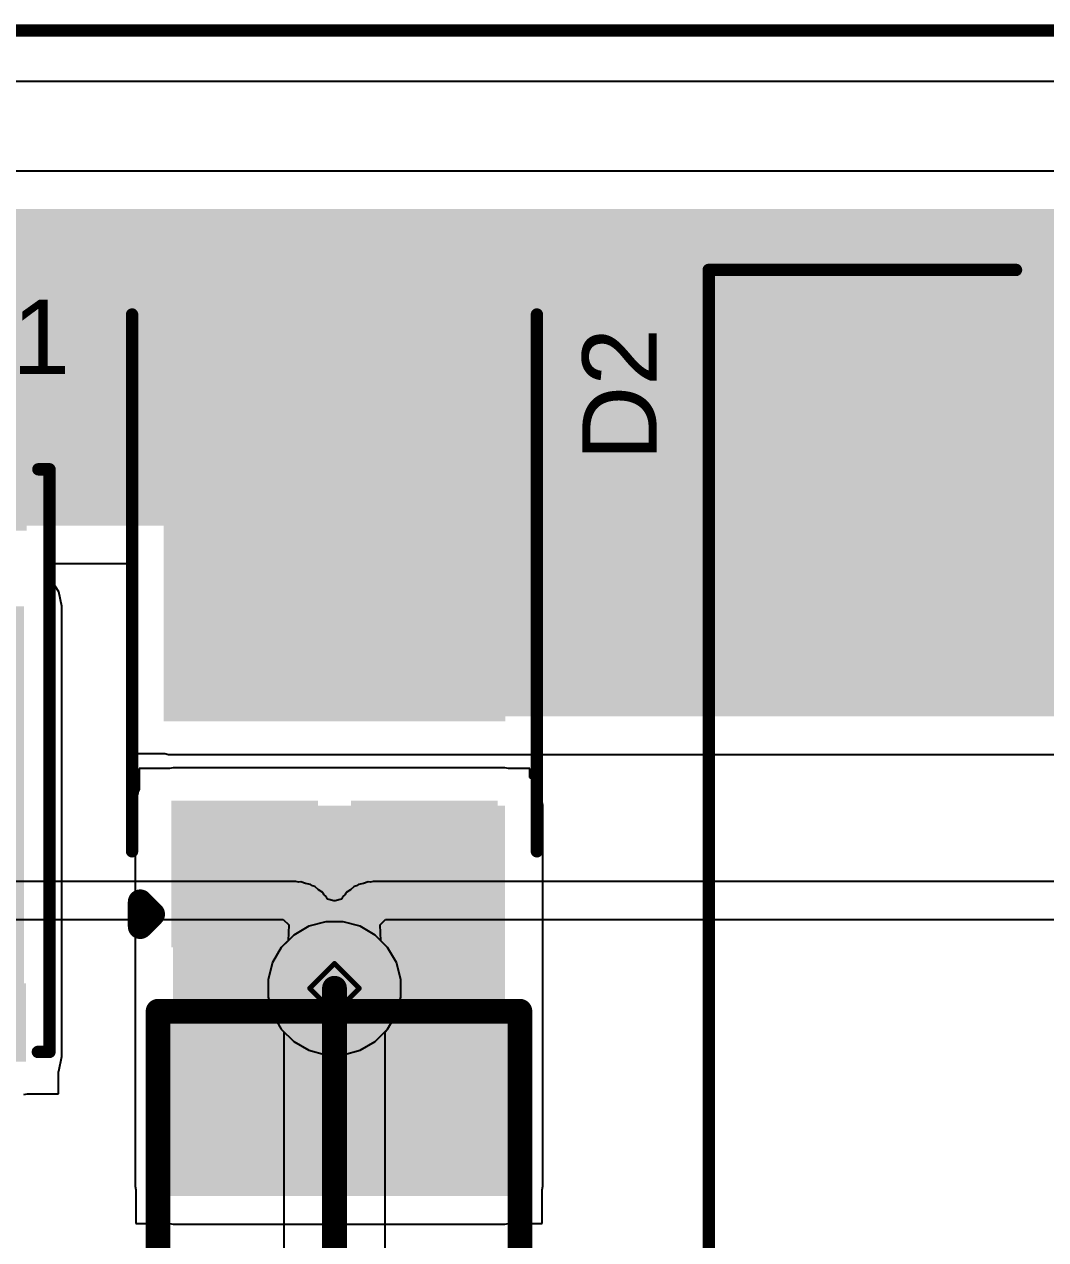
# Model space of a CAD drawing. Header units: inches. Extents: x -17.5 to 14.7, y -6.2 to 5.9.
# Drawn here: x 1.2448 to 1.657, y 3.1108 to 3.6011 of the extents above; entities that cross this region are included whole.
import ezdxf

# ---------------------------------------------------------------- set-up
doc = ezdxf.new("R2010")
doc.units = ezdxf.units.IN
doc.header["$MEASUREMENT"] = 0
for name, color, linetype in [('Board Outline', 216, 'Continuous'), ('Bottom Layer', 5, 'Continuous'), ('Bottom Solder', 6, 'Continuous'), ('Drill Drawing', 1, 'Continuous'), ('Ground Layer', 76, 'Continuous'), ('Power Layer', 16, 'Continuous'), ('Top Layer', 1, 'Continuous'), ('Top Overlay', 2, 'Continuous'), ('Top Paste', 8, 'Continuous'), ('Top Solder', 216, 'Continuous'), ('Via Holes', 16, 'Continuous')]:
    doc.layers.add(name, color=color, linetype=linetype)
doc.styles.add('Arial', font='', dxfattribs={"height": 0.2})
doc.styles.get('Arial').set_extended_font_data('Arial')

# ---------------------------------------------------------------- blocks, each defined once
blk = doc.blocks.new('RES_2512_123')
at = {"layer": 'Top Layer'}
for points in [[(-0.15945, 0.06693), (-0.09646, 0.06693), (-0.09646, -0.06693), (-0.15945, -0.06693)], [(0.09646, 0.06693), (0.15945, 0.06693), (0.15945, -0.06693), (0.09646, -0.06693)]]:
    blk.add_hatch(color=1, dxfattribs=at).paths.add_polyline_path(points)
at = {"layer": 'Top Paste'}
for points in [[(-0.15945, 0.06693), (-0.09646, 0.06693), (-0.09646, -0.06693), (-0.15945, -0.06693)], [(0.09646, 0.06693), (0.15945, 0.06693), (0.15945, -0.06693), (0.09646, -0.06693)]]:
    blk.add_hatch(color=8, dxfattribs=at).paths.add_polyline_path(points)
at = {"layer": 'Top Solder'}
for points in [[(-0.16345, 0.07093), (-0.09246, 0.07093), (-0.09246, -0.07093), (-0.16345, -0.07093)], [(0.09246, 0.07093), (0.16345, 0.07093), (0.16345, -0.07093), (0.09246, -0.07093)]]:
    blk.add_hatch(color=216, dxfattribs=at).paths.add_polyline_path(points)
at = {"layer": 'Top Overlay'}
for points in [[(0.16679, 0.073, 0.01, 0.01, 0), (-0.167, 0.073, 0.01, 0.01, 0)], [(-0.167, -0.073, 0.01, 0.01, 0), (-0.167, 0.073, 0.01, 0.01, 0)], [(0.16679, -0.073, 0.01, 0.01, 0), (0.16679, 0.073, 0.01, 0.01, 0)], [(0.16679, -0.073, 0.01, 0.01, 0), (-0.167, -0.073, 0.01, 0.01, 0)]]:
    blk.add_lwpolyline(points, format="xyseb", dxfattribs=at)
for points in [[(-0.1695, 0.073, 0.005, 0.005, 1), (-0.1645, 0.073, 0.005, 0.005, 1)], [(-0.1695, 0.073, 0.005, 0.005, 1), (-0.1645, 0.073, 0.005, 0.005, 1)], [(0.16429, 0.073, 0.005, 0.005, 1), (0.16929, 0.073, 0.005, 0.005, 1)], [(0.16429, 0.073, 0.005, 0.005, 1), (0.16929, 0.073, 0.005, 0.005, 1)], [(-0.1695, -0.073, 0.005, 0.005, 1), (-0.1645, -0.073, 0.005, 0.005, 1)], [(-0.1695, -0.073, 0.005, 0.005, 1), (-0.1645, -0.073, 0.005, 0.005, 1)], [(0.16429, -0.073, 0.005, 0.005, 1), (0.16929, -0.073, 0.005, 0.005, 1)], [(0.16429, -0.073, 0.005, 0.005, 1), (0.16929, -0.073, 0.005, 0.005, 1)]]:
    blk.add_lwpolyline(points, format="xyseb", close=True, dxfattribs=at)
blk = doc.blocks.new('8_VSONP__5X6__131')
at = {"layer": 'Top Layer'}
for points in [[(-0.12441, 0.06132), (-0.12441, 0.08888), (-0.09213, 0.08888), (-0.09213, 0.06132)], [(-0.05961, -0.08976), (0.11046, -0.08976), (0.11046, 0.08977), (-0.05961, 0.08977)], [(0.12205, 0.08868), (0.12205, 0.06112), (0.09449, 0.06112), (0.09449, 0.08868)], [(-0.12441, 0.01132), (-0.12441, 0.03888), (-0.09213, 0.03888), (-0.09213, 0.01132)], [(0.12205, 0.03868), (0.12205, 0.01112), (0.09449, 0.01112), (0.09449, 0.03868)], [(-0.12441, -0.03868), (-0.12441, -0.01112), (-0.09213, -0.01112), (-0.09213, -0.03868)], [(0.12205, -0.01132), (0.12205, -0.03888), (0.09449, -0.03888), (0.09449, -0.01132)], [(-0.12441, -0.08868), (-0.12441, -0.06112), (-0.09213, -0.06112), (-0.09213, -0.08868)], [(0.12205, -0.06132), (0.12205, -0.08888), (0.09449, -0.08888), (0.09449, -0.06132)]]:
    blk.add_hatch(color=1, dxfattribs=at).paths.add_polyline_path(points)
at = {"layer": 'Top Solder'}
for points in [[(-0.12641, 0.05932), (-0.12641, 0.09088), (-0.09013, 0.09088), (-0.09013, 0.05932)], [(0.12405, 0.09068), (0.12405, 0.05912), (0.09249, 0.05912), (0.09249, 0.09068)], [(-0.12641, 0.00932), (-0.12641, 0.04088), (-0.09013, 0.04088), (-0.09013, 0.00932)], [(0.12405, 0.04068), (0.12405, 0.00912), (0.09249, 0.00912), (0.09249, 0.04068)], [(-0.12641, -0.04068), (-0.12641, -0.00912), (-0.09013, -0.00912), (-0.09013, -0.04068)], [(0.12405, -0.00932), (0.12405, -0.04088), (0.09249, -0.04088), (0.09249, -0.00932)], [(-0.12641, -0.09068), (-0.12641, -0.05912), (-0.09013, -0.05912), (-0.09013, -0.09068)], [(0.12405, -0.05932), (0.12405, -0.09088), (0.09249, -0.09088), (0.09249, -0.05932)]]:
    blk.add_hatch(color=216, dxfattribs=at).paths.add_polyline_path(points)
at = {"layer": 'Top Overlay'}
for points in [[(-0.11484, 0.09561, 0.005, 0.005, 0), (-0.11484, 0.1001, 0.005, 0.005, 0)], [(0.12016, 0.1001, 0.005, 0.005, 0), (-0.11484, 0.1001, 0.005, 0.005, 0)], [(0.12016, 0.09541, 0.005, 0.005, 0), (0.12016, 0.1001, 0.005, 0.005, 0)], [(-0.12972, 0.07745, 0.005, 0.005, 0), (-0.13472, 0.08245, 0.005, 0.005, 0)], [(-0.13472, 0.07245, 0.005, 0.005, 0), (-0.13472, 0.08245, 0.005, 0.005, 0)], [(-0.13472, 0.07245, 0.005, 0.005, 0), (-0.12972, 0.07745, 0.005, 0.005, 0)], [(-0.11484, 0.04561, 0.005, 0.005, 0), (-0.11484, 0.05458, 0.005, 0.005, 0)], [(0.12016, 0.04541, 0.005, 0.005, 0), (0.12016, 0.05438, 0.005, 0.005, 0)], [(-0.11484, -0.00439, 0.005, 0.005, 0), (-0.11484, 0.00458, 0.005, 0.005, 0)], [(0.12016, -0.00459, 0.005, 0.005, 0), (0.12016, 0.00438, 0.005, 0.005, 0)], [(-0.11484, -0.05439, 0.005, 0.005, 0), (-0.11484, -0.04542, 0.005, 0.005, 0)], [(0.12016, -0.05419, 0.005, 0.005, 0), (0.12016, -0.04562, 0.005, 0.005, 0)], [(-0.11484, -0.0999, 0.005, 0.005, 0), (-0.11484, -0.09542, 0.005, 0.005, 0)], [(0.12016, -0.0999, 0.005, 0.005, 0), (0.12016, -0.09522, 0.005, 0.005, 0)], [(0.12016, -0.0999, 0.005, 0.005, 0), (-0.11484, -0.0999, 0.005, 0.005, 0)]]:
    blk.add_lwpolyline(points, format="xyseb", dxfattribs=at)
for points in [[(-0.11609, 0.1001, 0.0025, 0.0025, 1), (-0.11359, 0.1001, 0.0025, 0.0025, 1)], [(-0.11609, 0.1001, 0.0025, 0.0025, 1), (-0.11359, 0.1001, 0.0025, 0.0025, 1)], [(-0.11609, 0.09561, 0.0025, 0.0025, 1), (-0.11359, 0.09561, 0.0025, 0.0025, 1)], [(0.11891, 0.1001, 0.0025, 0.0025, 1), (0.12141, 0.1001, 0.0025, 0.0025, 1)], [(0.11891, 0.1001, 0.0025, 0.0025, 1), (0.12141, 0.1001, 0.0025, 0.0025, 1)], [(0.11891, 0.09541, 0.0025, 0.0025, 1), (0.12141, 0.09541, 0.0025, 0.0025, 1)], [(-0.13597, 0.08245, 0.0025, 0.0025, 1), (-0.13347, 0.08245, 0.0025, 0.0025, 1)], [(-0.13597, 0.08245, 0.0025, 0.0025, 1), (-0.13347, 0.08245, 0.0025, 0.0025, 1)], [(-0.13097, 0.07745, 0.0025, 0.0025, 1), (-0.12847, 0.07745, 0.0025, 0.0025, 1)], [(-0.13097, 0.07745, 0.0025, 0.0025, 1), (-0.12847, 0.07745, 0.0025, 0.0025, 1)], [(-0.13597, 0.07245, 0.0025, 0.0025, 1), (-0.13347, 0.07245, 0.0025, 0.0025, 1)], [(-0.13597, 0.07245, 0.0025, 0.0025, 1), (-0.13347, 0.07245, 0.0025, 0.0025, 1)], [(-0.11609, 0.05458, 0.0025, 0.0025, 1), (-0.11359, 0.05458, 0.0025, 0.0025, 1)], [(0.11891, 0.05438, 0.0025, 0.0025, 1), (0.12141, 0.05438, 0.0025, 0.0025, 1)], [(-0.11609, 0.04561, 0.0025, 0.0025, 1), (-0.11359, 0.04561, 0.0025, 0.0025, 1)], [(0.11891, 0.04541, 0.0025, 0.0025, 1), (0.12141, 0.04541, 0.0025, 0.0025, 1)], [(-0.11609, 0.00458, 0.0025, 0.0025, 1), (-0.11359, 0.00458, 0.0025, 0.0025, 1)], [(0.11891, 0.00438, 0.0025, 0.0025, 1), (0.12141, 0.00438, 0.0025, 0.0025, 1)], [(-0.11609, -0.00439, 0.0025, 0.0025, 1), (-0.11359, -0.00439, 0.0025, 0.0025, 1)], [(0.11891, -0.00459, 0.0025, 0.0025, 1), (0.12141, -0.00459, 0.0025, 0.0025, 1)], [(-0.11609, -0.04542, 0.0025, 0.0025, 1), (-0.11359, -0.04542, 0.0025, 0.0025, 1)], [(0.11891, -0.04562, 0.0025, 0.0025, 1), (0.12141, -0.04562, 0.0025, 0.0025, 1)], [(-0.11609, -0.05439, 0.0025, 0.0025, 1), (-0.11359, -0.05439, 0.0025, 0.0025, 1)], [(0.11891, -0.05419, 0.0025, 0.0025, 1), (0.12141, -0.05419, 0.0025, 0.0025, 1)], [(-0.11609, -0.09542, 0.0025, 0.0025, 1), (-0.11359, -0.09542, 0.0025, 0.0025, 1)], [(0.11891, -0.09522, 0.0025, 0.0025, 1), (0.12141, -0.09522, 0.0025, 0.0025, 1)], [(-0.11609, -0.0999, 0.0025, 0.0025, 1), (-0.11359, -0.0999, 0.0025, 0.0025, 1)], [(-0.11609, -0.0999, 0.0025, 0.0025, 1), (-0.11359, -0.0999, 0.0025, 0.0025, 1)], [(0.11891, -0.0999, 0.0025, 0.0025, 1), (0.12141, -0.0999, 0.0025, 0.0025, 1)], [(0.11891, -0.0999, 0.0025, 0.0025, 1), (0.12141, -0.0999, 0.0025, 0.0025, 1)]]:
    blk.add_lwpolyline(points, format="xyseb", close=True, dxfattribs=at)
blk = doc.blocks.new('SRP1265A_8R2M_142')
at = {"layer": 'Top Overlay'}
for points in [[(-0.255, -0.249, 0.005, 0.005, 0), (-0.255, -0.125, 0.005, 0.005, 0)], [(0.257, -0.249, 0.005, 0.005, 0), (-0.255, -0.249, 0.005, 0.005, 0)]]:
    blk.add_lwpolyline(points, format="xyseb", dxfattribs=at)
for points in [[(-0.25625, -0.125, 0.0025, 0.0025, 1), (-0.25375, -0.125, 0.0025, 0.0025, 1)], [(-0.25625, -0.249, 0.0025, 0.0025, 1), (-0.25375, -0.249, 0.0025, 0.0025, 1)], [(-0.25625, -0.249, 0.0025, 0.0025, 1), (-0.25375, -0.249, 0.0025, 0.0025, 1)]]:
    blk.add_lwpolyline(points, format="xyseb", close=True, dxfattribs=at)
blk = doc.blocks.new('P_____DI_5_163')
at = {"layer": 'Top Layer'}
for points in [[(-0.17646, -0.06693), (-0.17646, 0.06693), (0.01646, 0.06693), (0.01646, -0.06693)], [(0.05244, 0.00866), (0.05244, 0.06378), (0.10756, 0.06378), (0.10756, 0.00866)], [(0.05244, -0.06378), (0.05244, -0.00866), (0.10756, -0.00866), (0.10756, -0.06378)]]:
    blk.add_hatch(color=1, dxfattribs=at).paths.add_polyline_path(points)
at = {"layer": 'Top Paste'}
for points in [[(-0.17646, -0.06693), (-0.17646, 0.06693), (0.01646, 0.06693), (0.01646, -0.06693)], [(0.05244, 0.00866), (0.05244, 0.06378), (0.10756, 0.06378), (0.10756, 0.00866)], [(0.05244, -0.06378), (0.05244, -0.00866), (0.10756, -0.00866), (0.10756, -0.06378)]]:
    blk.add_hatch(color=8, dxfattribs=at).paths.add_polyline_path(points)
at = {"layer": 'Top Solder'}
for points in [[(-0.17846, -0.06893), (-0.17846, 0.06893), (0.01846, 0.06893), (0.01846, -0.06893)], [(0.05044, 0.00666), (0.05044, 0.06578), (0.10956, 0.06578), (0.10956, 0.00666)], [(0.05044, -0.06578), (0.05044, -0.00666), (0.10956, -0.00666), (0.10956, -0.06578)]]:
    blk.add_hatch(color=216, dxfattribs=at).paths.add_polyline_path(points)
at = {"layer": 'Top Overlay'}
for points in [[(0.07087, 0.08168, 0.005, 0.005, 0), (-0.14567, 0.08168, 0.005, 0.005, 0)], [(0.09124, -0.07839, 0.01, 0.01, 0), (0.09624, -0.07339, 0.01, 0.01, 0)], [(0.10124, -0.07839, 0.01, 0.01, 0), (0.09624, -0.07339, 0.01, 0.01, 0)], [(0.10124, -0.07839, 0.01, 0.01, 0), (0.09124, -0.07839, 0.01, 0.01, 0)], [(0.07087, -0.08168, 0.005, 0.005, 0), (-0.14567, -0.08168, 0.005, 0.005, 0)]]:
    blk.add_lwpolyline(points, format="xyseb", dxfattribs=at)
for points in [[(-0.14692, 0.08168, 0.0025, 0.0025, 1), (-0.14442, 0.08168, 0.0025, 0.0025, 1)], [(0.06962, 0.08168, 0.0025, 0.0025, 1), (0.07212, 0.08168, 0.0025, 0.0025, 1)], [(0.09374, -0.07339, 0.005, 0.005, 1), (0.09874, -0.07339, 0.005, 0.005, 1)], [(0.09374, -0.07339, 0.005, 0.005, 1), (0.09874, -0.07339, 0.005, 0.005, 1)], [(0.08874, -0.07839, 0.005, 0.005, 1), (0.09374, -0.07839, 0.005, 0.005, 1)], [(0.08874, -0.07839, 0.005, 0.005, 1), (0.09374, -0.07839, 0.005, 0.005, 1)], [(0.09874, -0.07839, 0.005, 0.005, 1), (0.10374, -0.07839, 0.005, 0.005, 1)], [(0.09874, -0.07839, 0.005, 0.005, 1), (0.10374, -0.07839, 0.005, 0.005, 1)], [(-0.14692, -0.08168, 0.0025, 0.0025, 1), (-0.14442, -0.08168, 0.0025, 0.0025, 1)], [(0.06962, -0.08168, 0.0025, 0.0025, 1), (0.07212, -0.08168, 0.0025, 0.0025, 1)]]:
    blk.add_lwpolyline(points, format="xyseb", close=True, dxfattribs=at)

msp = doc.modelspace()

# ---------------------------------------------------------------- hatches: boundary and pattern name
at = {"layer": 'Bottom Layer'}
h = msp.add_hatch(color=5, dxfattribs=at)
edge = h.paths.add_edge_path()
edge.add_arc((1.37, 3.21224), 0.01181, 0, 360)
at = {"layer": 'Bottom Solder'}
h = msp.add_hatch(color=6, dxfattribs=at)
edge = h.paths.add_edge_path()
edge.add_arc((1.37, 3.21224), 0.01581, 0, 360)
at = {"layer": 'Ground Layer'}
h = msp.add_hatch(color=76, dxfattribs=at)
edge = h.paths.add_edge_path()
edge.add_arc((1.37, 3.21224), 0.01181, 0, 360)
at = {"layer": 'Power Layer'}
h = msp.add_hatch(color=16, dxfattribs=at)
edge = h.paths.add_edge_path()
edge.add_arc((1.37, 3.21224), 0.01181, 0, 360)
at = {"layer": 'Top Layer'}
for points in [[(1.11622, 3.39886), (1.43693, 3.39886), (1.43693, 3.52653), (1.11622, 3.52653)], [(1.30307, 3.32189), (2.08604, 3.32189), (2.08604, 3.52653), (1.30307, 3.52653)], [(1.30489, 3.13241), (1.43875, 3.13241), (1.43875, 3.28591), (1.30489, 3.28591)]]:
    msp.add_hatch(color=1, dxfattribs=at).paths.add_polyline_path(points)
h = msp.add_hatch(color=1, dxfattribs=at)
edge = h.paths.add_edge_path()
edge.add_arc((1.37, 3.21224), 0.01181, 0, 360)
at = {"layer": 'Top Solder'}
h = msp.add_hatch(color=216, dxfattribs=at)
edge = h.paths.add_edge_path()
edge.add_arc((1.37, 3.21224), 0.01581, 0, 360)
at = {"layer": 'Via Holes'}
h = msp.add_hatch(color=7, dxfattribs=at)
edge = h.paths.add_edge_path()
edge.add_arc((1.37, 3.21224), 0.00591, 0, 360)

# ---------------------------------------------------------------- linework, layer by layer
at = {"layer": 'Board Outline'}
msp.add_lwpolyline([(-0.95851, 3.59858, 0.005, 0.005, 0), (3.56905, 3.59858, 0.005, 0.005, 0)], format="xyseb", dxfattribs=at)
at = {"layer": 'Bottom Layer'}
for p, q in [((-0.93812, 3.57818), (3.54866, 3.57818)), ((1.35965, 3.23723), (1.35354, 3.2337)), ((1.36647, 3.23906), (1.35965, 3.23723)), ((1.37353, 3.23906), (1.36647, 3.23906)), ((1.38035, 3.23723), (1.37353, 3.23906)), ((1.38646, 3.2337), (1.38035, 3.23723)), ((1.35354, 3.2337), (1.34855, 3.22871)), ((1.39145, 3.22871), (1.38646, 3.2337)), ((1.34855, 3.22871), (1.34502, 3.22259)), ((1.39498, 3.22259), (1.39145, 3.22871)), ((1.34502, 3.22259), (1.34319, 3.21577)), ((1.39681, 3.21577), (1.39498, 3.22259)), ((1.34319, 3.21577), (1.34319, 3.20871)), ((1.39681, 3.20871), (1.39681, 3.21577)), ((1.34319, 3.20871), (1.34502, 3.2019)), ((1.39498, 3.2019), (1.39681, 3.20871)), ((1.34502, 3.2019), (1.34855, 3.19578)), ((1.39145, 3.19578), (1.39498, 3.2019)), ((1.34855, 3.19578), (1.35354, 3.19079)), ((1.38646, 3.19079), (1.39145, 3.19578)), ((1.35354, 3.19079), (1.35965, 3.18726)), ((1.35965, 3.18726), (1.36647, 3.18543)), ((1.37353, 3.18543), (1.38035, 3.18726)), ((1.38035, 3.18726), (1.38646, 3.19079)), ((1.36647, 3.18543), (1.37353, 3.18543))]:
    msp.add_line(p, q, dxfattribs=at)
at = {"layer": 'Drill Drawing'}
for points in [[(1.36, 3.21224, 0.002, 0.002, 0), (1.37, 3.22224, 0.002, 0.002, 0)], [(1.37, 3.22224, 0.002, 0.002, 0), (1.38, 3.21224, 0.002, 0.002, 0)], [(1.36, 3.21224, 0.002, 0.002, 0), (1.37, 3.20224, 0.002, 0.002, 0)], [(1.37, 3.20224, 0.002, 0.002, 0), (1.38, 3.21224, 0.002, 0.002, 0)]]:
    msp.add_lwpolyline(points, format="xyseb", dxfattribs=at)
for points in [[(1.3695, 3.22224, 0.001, 0.001, 1), (1.3705, 3.22224, 0.001, 0.001, 1)], [(1.3695, 3.22224, 0.001, 0.001, 1), (1.3705, 3.22224, 0.001, 0.001, 1)], [(1.3595, 3.21224, 0.001, 0.001, 1), (1.3605, 3.21224, 0.001, 0.001, 1)], [(1.3595, 3.21224, 0.001, 0.001, 1), (1.3605, 3.21224, 0.001, 0.001, 1)], [(1.3795, 3.21224, 0.001, 0.001, 1), (1.3805, 3.21224, 0.001, 0.001, 1)], [(1.3795, 3.21224, 0.001, 0.001, 1), (1.3805, 3.21224, 0.001, 0.001, 1)], [(1.3695, 3.20224, 0.001, 0.001, 1), (1.3705, 3.20224, 0.001, 0.001, 1)], [(1.3695, 3.20224, 0.001, 0.001, 1), (1.3705, 3.20224, 0.001, 0.001, 1)]]:
    msp.add_lwpolyline(points, format="xyseb", close=True, dxfattribs=at)
at = {"layer": 'Ground Layer'}
for p, q in [((-0.93812, 3.57818), (3.54866, 3.57818)), ((1.35965, 3.23723), (1.35354, 3.2337)), ((1.36647, 3.23906), (1.35965, 3.23723)), ((1.37353, 3.23906), (1.36647, 3.23906)), ((1.38035, 3.23723), (1.37353, 3.23906)), ((1.38646, 3.2337), (1.38035, 3.23723)), ((1.35354, 3.2337), (1.34855, 3.22871)), ((1.39145, 3.22871), (1.38646, 3.2337)), ((1.34855, 3.22871), (1.34502, 3.22259)), ((1.39498, 3.22259), (1.39145, 3.22871)), ((1.34502, 3.22259), (1.34319, 3.21577)), ((1.39681, 3.21577), (1.39498, 3.22259)), ((1.34319, 3.21577), (1.34319, 3.20871)), ((1.39681, 3.20871), (1.39681, 3.21577)), ((1.34319, 3.20871), (1.34502, 3.2019)), ((1.39498, 3.2019), (1.39681, 3.20871)), ((1.34502, 3.2019), (1.34855, 3.19578)), ((1.39145, 3.19578), (1.39498, 3.2019)), ((1.34855, 3.19578), (1.35354, 3.19079)), ((1.38646, 3.19079), (1.39145, 3.19578)), ((1.35354, 3.19079), (1.35965, 3.18726)), ((1.35965, 3.18726), (1.36647, 3.18543)), ((1.37353, 3.18543), (1.38035, 3.18726)), ((1.38035, 3.18726), (1.38646, 3.19079)), ((1.36647, 3.18543), (1.37353, 3.18543))]:
    msp.add_line(p, q, dxfattribs=at)
at = {"layer": 'Power Layer'}
for p, q in [((-0.93812, 3.57818), (3.1, 3.57818)), ((1.35445, 3.25529), (-0.58715, 3.25529)), ((1.35544, 3.2551), (1.35445, 3.25529)), ((1.35645, 3.25516), (1.35544, 3.2551)), ((1.35834, 3.25452), (1.35645, 3.25516)), ((1.3603, 3.25413), (1.35834, 3.25452)), ((1.36114, 3.25357), (1.3603, 3.25413)), ((1.3621, 3.25324), (1.36114, 3.25357)), ((1.3636, 3.25193), (1.3621, 3.25324)), ((1.36527, 3.25081), (1.3636, 3.25193)), ((1.36583, 3.24998), (1.36527, 3.25081)), ((1.37473, 3.25081), (1.37417, 3.24998)), ((1.3764, 3.25193), (1.37473, 3.25081)), ((1.3779, 3.25324), (1.3764, 3.25193)), ((1.37886, 3.25357), (1.3779, 3.25324)), ((1.3797, 3.25413), (1.37886, 3.25357)), ((1.38166, 3.25452), (1.3797, 3.25413)), ((1.38355, 3.25516), (1.38166, 3.25452)), ((1.38456, 3.2551), (1.38355, 3.25516)), ((1.38555, 3.25529), (1.38456, 3.2551)), ((2.36862, 3.25529), (1.38555, 3.25529)), ((1.36658, 3.24931), (1.36583, 3.24998)), ((1.36716, 3.24814), (1.36658, 3.24931)), ((1.36972, 3.24752), (1.36716, 3.24814)), ((1.37028, 3.24752), (1.36972, 3.24752)), ((1.37284, 3.24814), (1.37028, 3.24752)), ((1.37342, 3.24931), (1.37284, 3.24814)), ((1.37417, 3.24998), (1.37342, 3.24931)), ((-0.58277, 3.24), (1.34935, 3.24)), ((1.34935, 3.24), (1.35152, 3.23786)), ((1.35152, 3.23786), (1.35127, 3.23143)), ((1.38848, 3.23786), (1.39065, 3.24)), ((1.38873, 3.23143), (1.38848, 3.23786)), ((1.39065, 3.24), (2.3676, 3.24)), ((1.35127, 3.23143), (1.34855, 3.22871)), ((1.39145, 3.22871), (1.38873, 3.23143)), ((1.34855, 3.22871), (1.34502, 3.22259)), ((1.39498, 3.22259), (1.39145, 3.22871)), ((1.34502, 3.22259), (1.34319, 3.21577)), ((1.39681, 3.21577), (1.39498, 3.22259)), ((1.34319, 3.21577), (1.34319, 3.20871)), ((1.39681, 3.20871), (1.39681, 3.21577)), ((1.34319, 3.20871), (1.34502, 3.2019)), ((1.39498, 3.2019), (1.39681, 3.20871)), ((1.34502, 3.2019), (1.34855, 3.19578)), ((1.39145, 3.19578), (1.39498, 3.2019)), ((1.34855, 3.19578), (1.34961, 3.19472)), ((1.34961, 3.19472), (1.34961, 2.93234)), ((1.39039, 3.19472), (1.39145, 3.19578)), ((1.39039, 2.9239), (1.39039, 3.19472))]:
    msp.add_line(p, q, dxfattribs=at)
msp.add_lwpolyline([(1.37, 2.9239, 0.01, 0.01, 0), (1.37, 3.21224, 0.01, 0.01, 0)], format="xyseb", dxfattribs=at)
msp.add_lwpolyline([(1.3675, 3.21224, 0.005, 0.005, 1), (1.3725, 3.21224, 0.005, 0.005, 1)], format="xyseb", close=True, dxfattribs=at)
at = {"layer": 'Top Layer'}
for p, q in [((-0.93812, 3.57818), (3.54866, 3.57818)), ((2.08604, 3.54182), (1.11622, 3.54182)), ((1.25339, 3.37856), (1.2549, 3.38356)), ((1.2549, 3.38356), (1.28778, 3.38356)), ((1.28778, 3.38356), (1.28778, 3.32189)), ((1.25549, 3.37716), (1.25339, 3.37856)), ((1.2588, 3.3722), (1.25549, 3.37716)), ((1.25997, 3.36635), (1.2588, 3.3722)), ((1.25997, 3.27126), (1.25997, 3.36635)), ((1.28778, 3.32189), (1.28807, 3.32041)), ((1.28807, 3.32041), (1.28807, 3.30689)), ((1.28807, 3.30689), (1.30159, 3.30689)), ((1.30159, 3.30689), (1.30307, 3.3066)), ((1.30307, 3.3066), (2.08604, 3.3066)), ((1.30342, 3.30091), (1.29122, 3.30091)), ((1.29122, 3.30091), (1.29122, 3.29244)), ((1.30489, 3.3012), (1.30342, 3.30091)), ((1.43875, 3.3012), (1.30489, 3.3012)), ((1.44023, 3.30091), (1.43875, 3.3012)), ((1.44878, 3.30091), (1.44023, 3.30091)), ((1.44878, 3.29725), (1.44878, 3.30091)), ((1.44957, 3.29672), (1.44878, 3.29725)), ((1.45288, 3.29176), (1.44957, 3.29672)), ((1.29076, 3.29176), (1.2896, 3.28591)), ((1.29122, 3.29244), (1.29076, 3.29176)), ((1.45405, 3.28591), (1.45288, 3.29176)), ((1.2896, 3.28591), (1.2896, 3.13241)), ((1.45405, 3.13241), (1.45405, 3.28591)), ((1.25997, 3.19627), (1.25997, 3.27126)), ((1.25997, 3.18469), (1.25997, 3.19627)), ((1.25997, 3.19627), (1.25997, 3.19627)), ((1.2588, 3.17883), (1.25997, 3.18469)), ((1.25858, 3.1785), (1.2588, 3.17883)), ((1.25858, 3.16969), (1.25858, 3.1785)), ((1.24467, 3.16939), (1.24615, 3.16969)), ((1.24615, 3.16969), (1.25858, 3.16969)), ((1.2896, 3.13241), (1.28989, 3.13094)), ((1.28989, 3.13094), (1.28989, 3.11741)), ((1.45375, 3.13094), (1.45405, 3.13241)), ((1.45375, 3.11741), (1.45375, 3.13094)), ((1.28989, 3.11741), (1.30342, 3.11741)), ((1.30342, 3.11741), (1.30489, 3.11712)), ((1.30489, 3.11712), (1.43875, 3.11712)), ((1.43875, 3.11712), (1.44023, 3.11741)), ((1.44023, 3.11741), (1.45375, 3.11741))]:
    msp.add_line(p, q, dxfattribs=at)

# ---------------------------------------------------------------- block references
at = {"rotation": 270}
for name, p in [('SRP1265A_8R2M_142', (1.77, 3.247)), ('P_____DI_5_163', (1.37, 3.33835)), ('8_VSONP__5X6__131', (1.1549, 3.30673)), ('RES_2512_123', (1.37182, 3.03596))]:
    msp.add_blockref(name, p, dxfattribs=at)

# ---------------------------------------------------------------- texts
at = {"layer": 'Top Overlay', "style": 'Arial'}
for s, rotation, p in [('Q1', 360, (1.20736, 3.46)), ('D2', 90, (1.49999, 3.42501))]:
    msp.add_text(s, height=0.03, rotation=rotation, dxfattribs=at).set_placement(p)

doc.saveas('drawing.dxf')
